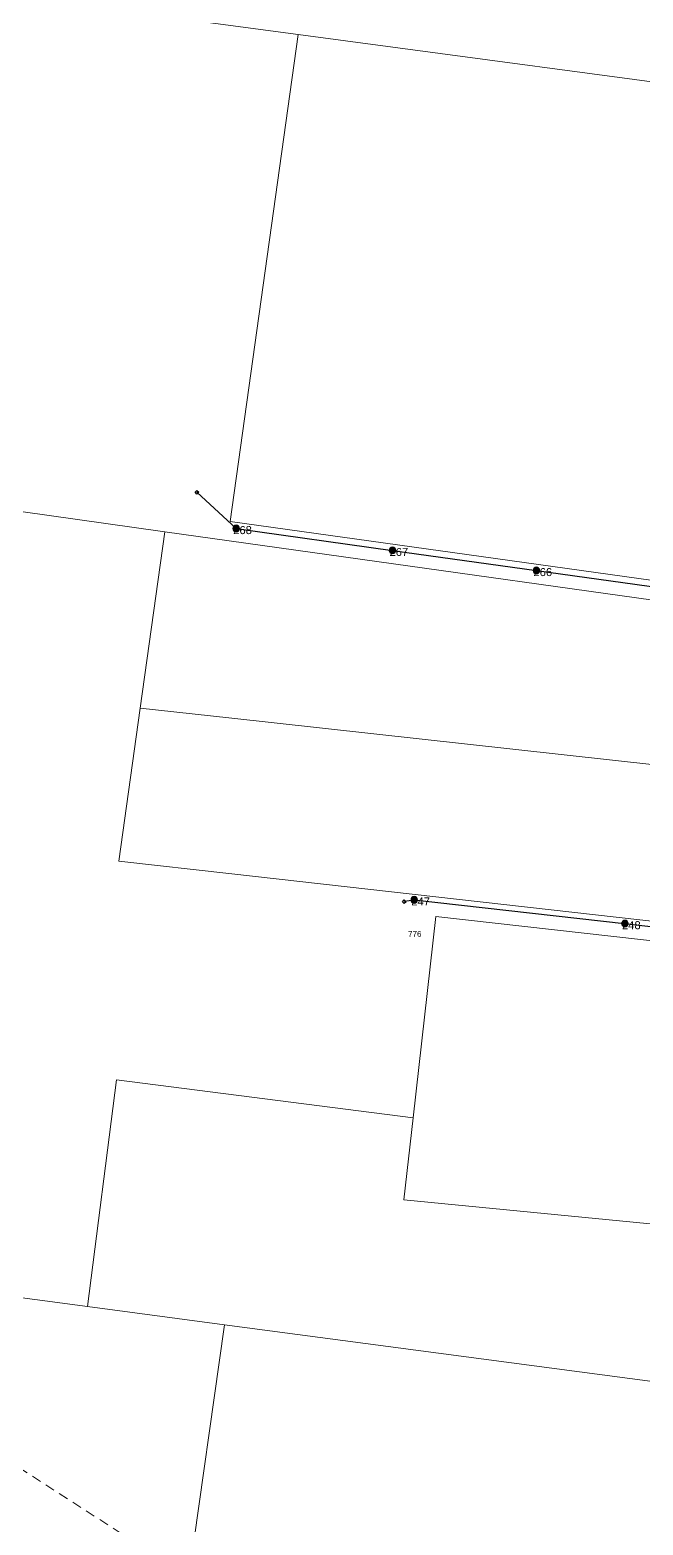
# Model space of a CAD drawing. Header units: metres. Extents: x 315515 to 317824, y 6273486 to 6276226.
# Drawn here: x 316070.4 to 316262, y 6275155.8 to 6275622.9 of the extents above; entities that cross this region are included whole.
import ezdxf
from ezdxf.enums import TextEntityAlignment as Align

# ---------------------------------------------------------------- set-up
doc = ezdxf.new("R2010")
doc.units = ezdxf.units.M
doc.linetypes.add('Dash', pattern=[5, 3, -2])
doc.layers.get('0').update_dxf_attribs({"color": 6})
for name, color, linetype in [('_User_LV_Exist', 7, 'Continuous'), ('Services_SP_EXT', 7, 'Continuous'), ('SupportsOH_SP_TR_HV_LV_SL_EXT', 7, 'Continuous')]:
    doc.layers.add(name, color=color, linetype=linetype)
doc.layers.add('Cadastre Easements_SP_EXT', color=9, linetype='Continuous', lineweight=5)
doc.layers.add('Cadastre Land Parcels_SP_EXT', color=7, linetype='Continuous', lineweight=5)
doc.styles.add('POLE_LABEL', font='arial.ttf')
doc.styles.get("Standard").update_dxf_attribs({"font": 'arial.ttf'})

# ---------------------------------------------------------------- blocks, each defined once
blk = doc.blocks.new('CCP_EXT')
blk.add_wipeout([(0, 0.57), (0.57, 0), (0, -0.57), (-0.57, 0)])
blk.add_lwpolyline([(-0.57, 0), (0, 0.57), (0.57, 0), (0, -0.57), (-0.57, 0)])
at = {"flags": 1}
blk.add_attdef('Z', (0, 0), '', height=0.2, dxfattribs=at)
at = {"flags": 9}
for tag, p in [('CCP_TYPE', (0, 0)), ('CONSTRUCTED_VOLTAGE', (0, -0.2)), ('OPERATING_VOLTAGE', (0, -0.6)), ('ORIENTATION', (0, -0.8)), ('OWNED_BY', (0, -1)), ('STATE', (0, -1.8)), ('NO_PHASES', (0, -0.4)), ('USAGE', (0, -1.2)), ('LEGEND', (0, -1.4)), ('LIFE_SUPPORT', (0, -1.6)), ('NOTES', (0, -2))]:
    blk.add_attdef(tag, text='', height=0.2, dxfattribs=at).set_placement(p, align=Align.MIDDLE_LEFT)
blk = doc.blocks.new('POLE_EXT')
blk.add_hatch(color=256).paths.add_polyline_path([(-1, 0, 1), (1, 0, 1)])
blk.add_lwpolyline([(-1, 0, 1), (1, 0, 1)], format="xyb", close=True)
for tag, height, flags, p in [('pNumber', 2.5, 8, (-17.84, 2.07)), ('OWNED_BY', 0.2, 9, (1.35, -0.4)), ('SPECIAL_USE', 0.2, 9, (1.35, -0.8)), ('STATE', 0.2, 9, (1.35, -1)), ('cLV', 0.2, 9, (1.35, -1.4)), ('hDepth', 0.2, 9, (1.35, -1.6)), ('hDia', 0.2, 9, (1.35, -1.8)), ('cHV', 0.2, 9, (1.35, -2)), ('cLinedev', 0.2, 9, (1.35, -3.4)), ('pExisting', 0.2, 9, (1.35, -3.8)), ('pFooting', 0.2, 9, (1.35, -4.4)), ('pNew', 0.2, 9, (1.35, -4.6)), ('PARENT', 0.2, 9, (1.35, -0.6)), ('USAGE', 0.2, 9, (1.35, -1.2)), ('LBRACKET', 0.2, 9, (1.35, -2.2)), ('LExisting', 0.2, 9, (1.35, -2.4)), ('LANTNUMBER', 0.2, 9, (1.35, -2.6)), ('LOther', 0.2, 9, (1.35, -2.8)), ('LRemove', 0.2, 9, (1.35, -3)), ('LEGEND', 0.2, 9, (1.35, -3.2)), ('LOCATION', 0.2, 9, (1.35, -3.6)), ('PFNUMBER', 0.2, 9, (1.35, -4)), ('NEWPFNUMBER', 0.2, 9, (1.35, -4.2)), ('pRelocate', 0.2, 9, (1.35, -5)), ('pRemove', 0.2, 9, (1.35, -5.2)), ('pReplace', 0.2, 9, (1.35, -5.4)), ('pStay', 0.2, 9, (1.35, -5.6)), ('pType', 0.2, 9, (1.35, -5.8)), ('cspan', 0.2, 9, (1.35, -6)), ('STREETNAME', 0.2, 9, (1.35, -6.2)), ('SUBURB', 0.2, 9, (1.35, -6.4)), ('OPERATED_BY', 0.2, 9, (1.36, -7.01)), ('NOTES', 0.2, 9, (1.35, -6.6)), ('MAINTAINED_BY', 0.2, 9, (1.36, -6.81))]:
    blk.add_attdef(tag, text='', height=height, dxfattribs=dict(flags=flags)).set_placement(p, align=Align.MIDDLE_LEFT)
at = {"style": 'POLE_LABEL'}
for tag, height, flags, p in [('STRUCTURE_PLANT_NUMBER', 0.2, 9, (1.35, 0.03)), ('ASSET_NUM', 2.5, 8, (2, 2)), ('STREET_CODE', 0.2, 9, (1.35, -0.2))]:
    blk.add_attdef(tag, text='', height=height, dxfattribs=dict(at, flags=flags)).set_placement(p, align=Align.MIDDLE_LEFT)
at = {"flags": 1}
blk.add_attdef('Z', (1.35, -7.33), '', height=0.2, dxfattribs=at)

msp = doc.modelspace()

# ---------------------------------------------------------------- linework, layer by layer
at = {"layer": 'Cadastre Easements_SP_EXT', "linetype": 'Dash'}
msp.add_lwpolyline([(315980.27, 6275171.4), (316079.523, 6275107.581), (316079.896, 6275107.34), (316139.157, 6275069.338), (316153.977, 6275059.862), (316160.441, 6275055.584), (316240.076, 6275002.872), (316350.139, 6274930.015), (316413.392, 6274888.143), (316431.431, 6274876.093), (316446.228, 6274899.522), (316446.228, 6274899.522), (316455.209, 6274915.082), (316456.605, 6274918.021), (316447.382, 6274924.186), (316295.071, 6275024.992), (316247.679, 6275056.357), (316180.661, 6275100.71), (316180.512, 6275100.803), (316138.02, 6275128.115), (316120.098, 6275139.618), (316119.986, 6275139.689), (315987.834, 6275224.708)], dxfattribs=at)
at = {"layer": 'Cadastre Land Parcels_SP_EXT', "linetype": 'Continuous'}
for points in [[(316116.751, 6275714.328), (315873.748, 6275746.654), (315861.931, 6275664.093), (316045.043, 6275636.098), (316128.409, 6275624.936), (316154.244, 6275621.479), (316303.68, 6275601.487), (316358.887, 6275594.09), (316573.768, 6275565.325), (316574.937, 6275571.304), (316545.726, 6275575.213), (316550.027, 6275643.14), (316480.12, 6275652.61), (316481.855, 6275665.588), (316371.526, 6275680.284), (316207.643, 6275702.237), (316126.705, 6275713.003), (316116.751, 6275714.328)], [(316154.244, 6275621.479), (316128.409, 6275624.936), (316045.043, 6275636.098), (316037.501, 6275581.832), (316030.831, 6275533.498), (316023.192, 6275478.678), (316112.573, 6275466.139), (316331.401, 6275435.537), (316334.541, 6275431.573), (316345.796, 6275417.153), (316359.95, 6275419.171), (316441.607, 6275419.788), (316534.146, 6275412.85), (316535.822, 6275418.742), (316441.832, 6275425.848), (316359.492, 6275425.284), (316348.371, 6275423.663), (316334.624, 6275441.205), (316133.005, 6275469.356), (316154.244, 6275621.479)], [(316303.68, 6275601.487), (316154.244, 6275621.479), (316133.005, 6275469.356), (316334.624, 6275441.205), (316348.371, 6275423.663), (316359.492, 6275425.284), (316441.832, 6275425.848), (316535.822, 6275418.742), (316537.474, 6275424.635), (316442.051, 6275431.832), (316359.031, 6275431.276), (316350.948, 6275430.103), (316337.848, 6275446.812), (316283.158, 6275454.459), (316293.435, 6275527.949), (316303.68, 6275601.487)], [(316112.573, 6275466.139), (316023.192, 6275478.678), (315989.58, 6275237.222), (316088.472, 6275224.093), (316097.511, 6275294.856), (316190.17, 6275283.012), (316197.267, 6275345.973), (316400.227, 6275323.076), (316507.545, 6275311.015), (316508.632, 6275316.942), (316133.549, 6275359.223), (316098.195, 6275363.209), (316104.887, 6275411.054), (316112.573, 6275466.139)], [(316534.146, 6275412.85), (316441.607, 6275419.788), (316359.95, 6275419.171), (316345.796, 6275417.153), (316334.541, 6275431.573), (316331.401, 6275435.537), (316112.573, 6275466.139), (316104.887, 6275411.054), (316132.606, 6275407.995), (316520.596, 6275365.174), (316534.146, 6275412.85)], [(316520.596, 6275365.174), (316132.606, 6275407.995), (316104.887, 6275411.054), (316098.195, 6275363.209), (316133.549, 6275359.223), (316508.632, 6275316.942), (316510.189, 6275325.166), (316517.595, 6275354.619), (316520.596, 6275365.174)], [(316499.532, 6275247.24), (316393.069, 6275259.206), (316400.227, 6275323.076), (316197.267, 6275345.973), (316190.17, 6275283.012), (316187.288, 6275257.393), (316498.492, 6275227.103), (316498.766, 6275234.034), (316499.532, 6275247.24)], [(316190.17, 6275283.012), (316097.511, 6275294.856), (316088.472, 6275224.093), (316131.231, 6275218.373), (316272.089, 6275199.696), (316496.771, 6275169.855), (316498.492, 6275227.103), (316187.288, 6275257.393), (316190.17, 6275283.012)], [(316120.098, 6275139.618), (316131.231, 6275218.373), (316088.472, 6275224.093), (315989.58, 6275237.222), (315987.836, 6275224.72), (315987.834, 6275224.708), (315987.388, 6275221.714), (315980.27, 6275171.4), (315977.323, 6275150.776), (315969.723, 6275097.266), (316070.012, 6275084.343), (316041.909, 6274886.211), (316047.977, 6274885.406), (316079.523, 6275107.581), (316080.572, 6275114.974), (316115.908, 6275109.985), (316120.098, 6275139.618)], [(316262.951, 6275135.406), (316272.089, 6275199.696), (316131.231, 6275218.373), (316120.098, 6275139.618), (316115.908, 6275109.985), (316138.432, 6275106.785), (316167.134, 6275102.706), (316180.512, 6275100.803), (316252.528, 6275090.564), (316256.167, 6275116.055), (316492.285, 6275082.504), (316493.941, 6275099.821), (316494.051, 6275102.575), (316262.951, 6275135.406)]]:
    msp.add_lwpolyline(points, close=True, dxfattribs=at)

# ---------------------------------------------------------------- block references
at = {"layer": 'SupportsOH_SP_TR_HV_LV_SL_EXT'}
ref = msp.add_blockref('POLE_EXT', (316134.884, 6275467.146), dxfattribs=at)
ref.add_attrib('ASSET_NUM', '268', dxfattribs={"layer": '0', "height": 2.5, "style": 'POLE_LABEL'}).set_placement((316136.884, 6275467.896), align=Align.TOP_CENTER)
ref = msp.add_blockref('POLE_EXT', (316183.728, 6275460.317), dxfattribs=at)
ref.add_attrib('ASSET_NUM', '267', dxfattribs={"layer": '0', "height": 2.5, "style": 'POLE_LABEL'}).set_placement((316185.728, 6275461.067), align=Align.TOP_CENTER)
ref = msp.add_blockref('POLE_EXT', (316228.698, 6275454.027), dxfattribs=at)
ref.add_attrib('ASSET_NUM', '266', dxfattribs={"layer": '0', "height": 2.5, "style": 'POLE_LABEL'}).set_placement((316230.698, 6275454.777), align=Align.TOP_CENTER)
ref = msp.add_blockref('POLE_EXT', (316256.367, 6275343.716), dxfattribs=at)
ref.add_attrib('ASSET_NUM', '248', dxfattribs={"layer": '0', "height": 2.5, "style": 'POLE_LABEL'}).set_placement((316258.367, 6275344.466), align=Align.TOP_CENTER)

# ---------------------------------------------------------------- texts
at = {"layer": 'Cadastre Land Parcels_SP_EXT'}
msp.add_text('776', height=1.8, dxfattribs=at).set_placement((316188.6, 6275339.576))

# ---------------------------------------------------------------- next in the draw order: block references
at = {"layer": 'Services_SP_EXT'}
for p in [(316122.631, 6275478.476), (316187.399, 6275350.554)]:
    msp.add_blockref('CCP_EXT', p, dxfattribs=at)

# ---------------------------------------------------------------- next in the draw order: linework, layer by layer
at = {"layer": '_User_LV_Exist'}
msp.add_lwpolyline([(316516.75, 6275314.807), (316498.668, 6275315.971), (316437.166, 6275323.003), (316376.445, 6275330.258), (316315.501, 6275336.956), (316256.12, 6275343.653), (316190.488, 6275351.02), (316187.363, 6275350.573)], dxfattribs=at)
at = {"layer": 'Services_SP_EXT'}
for points in [[(316122.631, 6275478.476), (316134.884, 6275467.146), (316183.728, 6275460.317), (316228.698, 6275454.027), (316271.426, 6275448.052)], [(316516.75, 6275314.807), (316498.668, 6275315.971), (316437.166, 6275323.003), (316376.445, 6275330.258), (316315.501, 6275336.956), (316256.12, 6275343.653), (316190.488, 6275351.02), (316187.363, 6275350.573)]]:
    msp.add_lwpolyline(points, dxfattribs=at)

# ---------------------------------------------------------------- next in the draw order: block references
at = {"layer": 'SupportsOH_SP_TR_HV_LV_SL_EXT'}
ref = msp.add_blockref('POLE_EXT', (316190.525, 6275351.14), dxfattribs=at)
ref.add_attrib('ASSET_NUM', '247', dxfattribs={"layer": '0', "height": 2.5, "style": 'POLE_LABEL'}).set_placement((316192.525, 6275351.89), align=Align.TOP_CENTER)

doc.saveas('drawing.dxf')
